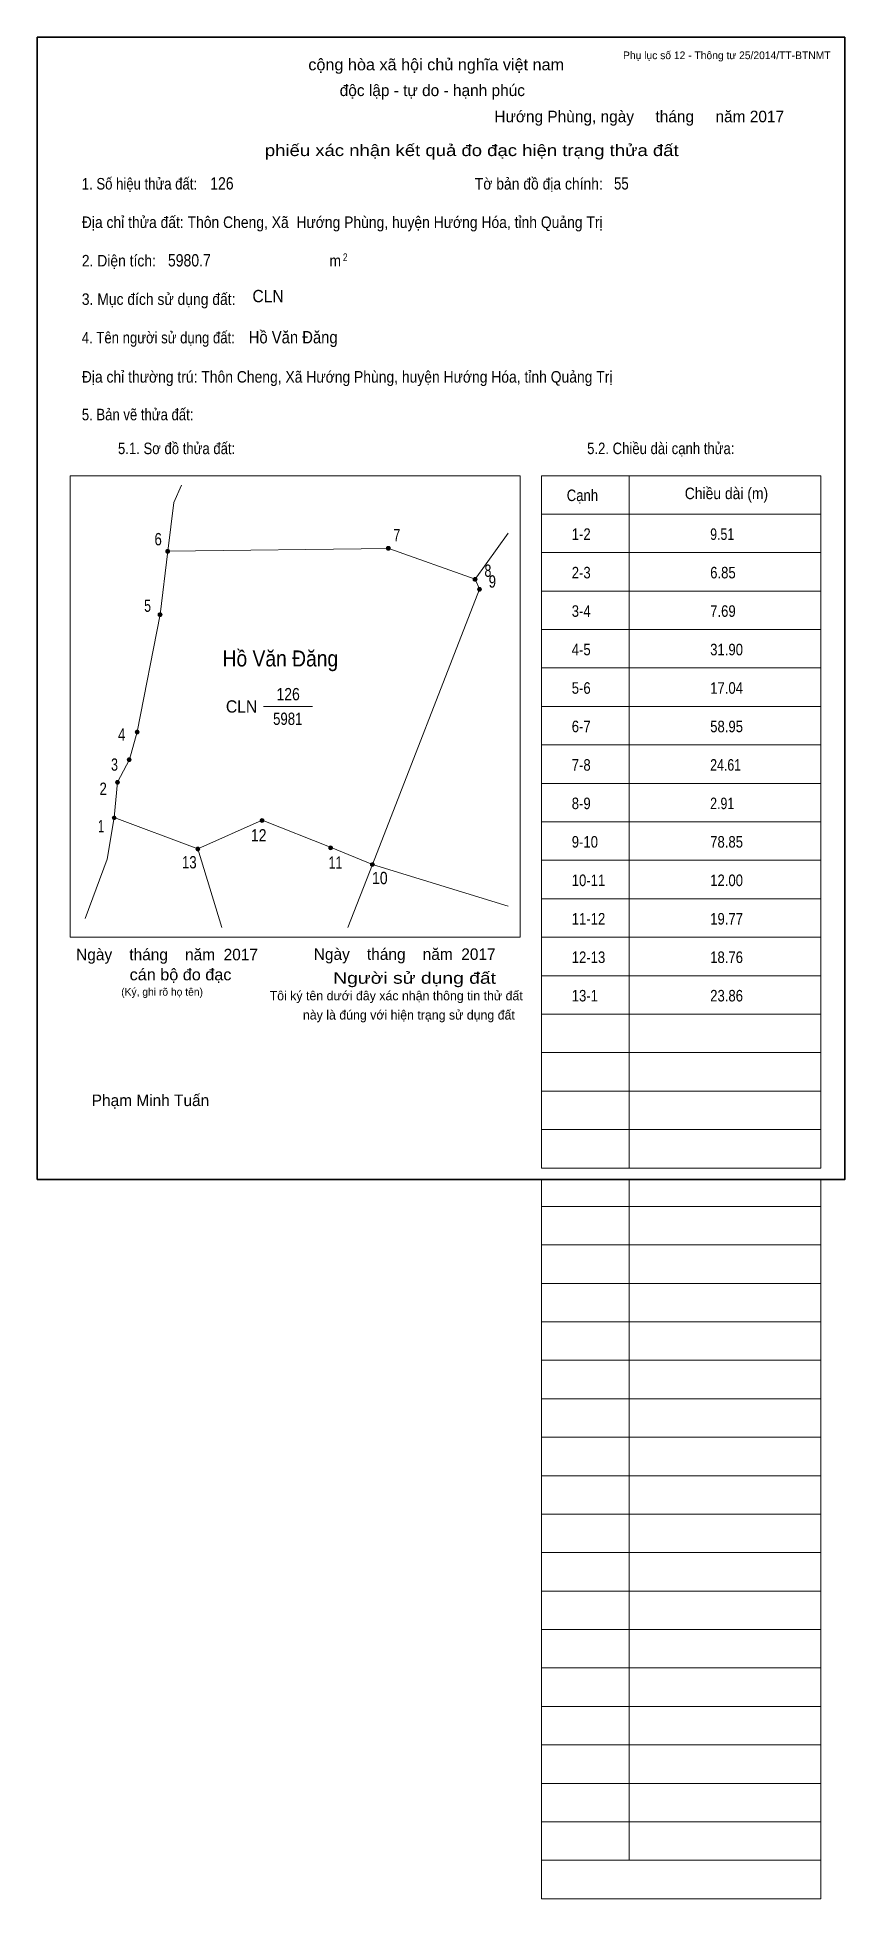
# Model space of a CAD drawing. Header units: centimetres. Extents: x 0 to 21, y -18.7 to 29.7.
import ezdxf
from ezdxf.enums import TextEntityAlignment as Align

# ---------------------------------------------------------------- set-up
doc = ezdxf.new("R2010")
doc.units = ezdxf.units.CM
doc.header["$LTSCALE"] = 0.12
doc.layers.add('30', color=7, linetype='Continuous')
doc.layers.add('34', color=7, linetype='Continuous')
for name, color, linetype, lineweight in [('32', 7, 'Continuous', 13), ('33', 7, 'Continuous', 13), ('6', 7, 'Continuous', 13), ('63', 7, 'Continuous', 13)]:
    doc.layers.add(name, color=color, linetype=linetype, lineweight=lineweight)

msp = doc.modelspace()

# ---------------------------------------------------------------- hatches: boundary and pattern name
at = {"layer": '32'}
for points in [[(9.1806, 16.4098, 1), (9.0806, 16.4098, 1)], [(3.4418, 16.3339, 1), (3.3418, 16.3339, 1)], [(11.4366, 15.6036, 1), (11.3366, 15.6036, 1)], [(11.5505, 15.3446, 1), (11.4505, 15.3446, 1)], [(3.2452, 14.6864, 1), (3.1452, 14.6864, 1)], [(2.6483, 11.6379, 1), (2.5483, 11.6379, 1)], [(2.4409, 10.9184, 1), (2.3409, 10.9184, 1)], [(2.1362, 10.3254, 1), (2.0362, 10.3254, 1)], [(2.0505, 9.4034, 1), (1.9505, 9.4034, 1)], [(5.8945, 9.3362, 1), (5.7945, 9.3362, 1)], [(4.2266, 8.5913, 1), (4.1266, 8.5913, 1)], [(7.6821, 8.6235, 1), (7.5821, 8.6235, 1)], [(8.7668, 8.1902, 1), (8.6668, 8.1902, 1)]]:
    msp.add_hatch(color=256, dxfattribs=at).paths.add_polyline_path(points)

# ---------------------------------------------------------------- linework, layer by layer
for centre in [(9.1306, 16.4098), (3.3918, 16.3339), (11.3866, 15.6036), (11.5005, 15.3446), (3.1952, 14.6864), (2.5983, 11.6379), (2.3909, 10.9184), (2.0862, 10.3254), (2.0005, 9.4034), (5.8445, 9.3362), (4.1766, 8.5913), (7.6321, 8.6235), (8.7168, 8.1902)]:
    msp.add_circle(centre, 0.05, dxfattribs=at)
at = {"layer": '33'}
msp.add_line((5.88, 12.3), (7.16, 12.3), dxfattribs=at)
at = {"layer": '6'}
for p, q in [((11.39, 15.61), (12.25, 16.81)), ((4.18, 8.6), (2, 9.41)), ((4.18, 8.6), (4.8, 6.55)), ((8.08, 6.55), (8.72, 8.19)), ((12.25, 7.11), (8.72, 8.19))]:
    msp.add_line(p, q, dxfattribs=at)
for points in [[(3.4, 16.34), (3.55, 17.6), (3.75, 18.05)], [(2, 9.41), (2.09, 10.33), (2.4, 10.92), (2.6, 11.64), (3.2, 14.69), (3.4, 16.34)], [(3.4, 16.34), (9.14, 16.41), (11.39, 15.61)], [(11.39, 15.61), (11.5, 15.35), (8.72, 8.19)], [(2, 9.41), (1.82, 8.33), (1.25, 6.79)], [(4.18, 8.6), (5.85, 9.34), (7.64, 8.63), (8.72, 8.19)]]:
    msp.add_lwpolyline(points, dxfattribs=at)
at = {"layer": '63'}
for p, q in [((0.86, 18.3), (12.56, 18.3)), ((0.86, 6.3), (0.86, 18.3)), ((12.56, 6.3), (12.56, 18.3)), ((13.11, 18.3), (20.38, 18.3)), ((13.11, 0.3), (13.11, 18.3)), ((15.39, 0.3), (15.39, 18.3)), ((20.38, 0.3), (20.38, 18.3)), ((13.11, 17.3), (20.38, 17.3)), ((13.11, 16.3), (20.38, 16.3)), ((13.11, 15.3), (20.38, 15.3)), ((13.11, 14.3), (20.38, 14.3)), ((13.11, 13.3), (20.38, 13.3)), ((13.11, 12.3), (20.38, 12.3)), ((13.11, 11.3), (20.38, 11.3)), ((13.11, 10.3), (20.38, 10.3)), ((13.11, 9.3), (20.38, 9.3)), ((13.11, 8.3), (20.38, 8.3)), ((13.11, 7.3), (20.38, 7.3)), ((0.86, 6.3), (12.56, 6.3)), ((13.11, 6.3), (20.38, 6.3)), ((13.11, 5.3), (20.38, 5.3)), ((13.11, 4.3), (20.38, 4.3)), ((13.11, 3.3), (20.38, 3.3)), ((13.11, 2.3), (20.38, 2.3)), ((13.11, 1.3), (20.38, 1.3)), ((13.11, 0.3), (20.38, 0.3)), ((13.11, -18.7), (13.11, 0)), ((15.39, -17.7), (15.39, 0)), ((20.38, -18.7), (20.38, 0)), ((13.11, -0.7), (20.38, -0.7)), ((13.11, -0.7), (20.38, -0.7)), ((13.11, -1.7), (20.38, -1.7)), ((13.11, -2.7), (20.38, -2.7)), ((13.11, -3.7), (20.38, -3.7)), ((13.11, -4.7), (20.38, -4.7)), ((13.11, -5.7), (20.38, -5.7)), ((13.11, -6.7), (20.38, -6.7)), ((13.11, -7.7), (20.38, -7.7)), ((13.11, -8.7), (20.38, -8.7)), ((13.11, -9.7), (20.38, -9.7)), ((13.11, -10.7), (20.38, -10.7)), ((13.11, -11.7), (20.38, -11.7)), ((13.11, -12.7), (20.38, -12.7)), ((13.11, -13.7), (20.38, -13.7)), ((13.11, -14.7), (20.38, -14.7)), ((13.11, -15.7), (20.38, -15.7)), ((13.11, -16.7), (20.38, -16.7)), ((13.11, -17.7), (20.38, -17.7)), ((13.11, -18.7), (20.38, -18.7))]:
    msp.add_line(p, q, dxfattribs=at)
at = {"layer": '63', "lineweight": 35}
msp.add_lwpolyline([(0, 0), (0, 29.7), (21, 29.7), (21, 0)], close=True, dxfattribs=at)

# ---------------------------------------------------------------- texts
at = {"layer": '30'}
for s, width, p in [('1-2', 0.85, (13.9, 16.63)), ('9.51', 0.8, (17.5, 16.63)), ('2-3', 0.85, (13.9, 15.63)), ('6.85', 0.85, (17.5, 15.63)), ('3-4', 0.85, (13.9, 14.63)), ('7.69', 0.85, (17.5, 14.63)), ('4-5', 0.85, (13.9, 13.63)), ('31.90', 0.85, (17.5, 13.63)), ('5-6', 0.85, (13.9, 12.63)), ('17.04', 0.85, (17.5, 12.63)), ('6-7', 0.85, (13.9, 11.63)), ('58.95', 0.85, (17.5, 11.63)), ('7-8', 0.85, (13.9, 10.63)), ('24.61', 0.8, (17.5, 10.63)), ('8-9', 0.85, (13.9, 9.63)), ('2.91', 0.8, (17.5, 9.63)), ('9-10', 0.85, (13.9, 8.63)), ('78.85', 0.85, (17.5, 8.63)), ('10-11', 0.85, (13.9, 7.63)), ('12.00', 0.85, (17.5, 7.63)), ('11-12', 0.85, (13.9, 6.63)), ('19.77', 0.85, (17.5, 6.63)), ('12-13', 0.85, (13.9, 5.63)), ('18.76', 0.85, (17.5, 5.63)), ('13-1', 0.85, (13.9, 4.63)), ('23.86', 0.85, (17.5, 4.63))]:
    msp.add_text(s, height=0.3, dxfattribs=dict(at, width=width)).set_placement(p)
at = {"layer": '32'}
for s, width, p in [('6', 0.8, (3.145, 16.49)), ('7', 0.75, (9.35, 16.59)), ('8', 0.75, (11.72, 15.67)), ('9', 0.8, (11.835, 15.39)), ('5', 0.75, (2.87, 14.76)), ('4', 0.8, (2.195, 11.41)), ('3', 0.75, (2.01, 10.63)), ('2', 0.8, (1.715, 10)), ('1', 0.65, (1.66, 9.03)), ('12', 0.85, (5.76, 8.79)), ('13', 0.8, (3.955, 8.09)), ('11', 0.75, (7.755, 8.08)), ('10', 0.85, (8.91, 7.68))]:
    msp.add_text(s, height=0.32, dxfattribs=dict(at, width=width)).set_placement(p, align=Align.CENTER)
at = {"layer": '33', "width": 0.95}
for p in [(6.41, 22.81), (5.72, 12.14)]:
    msp.add_text('CLN', height=0.32, dxfattribs=at).set_placement(p, align=Align.RIGHT)
at = {"layer": '33'}
for s, width, p in [('126', 0.85, (6.525, 12.46)), ('5981', 0.8, (6.515, 11.82))]:
    msp.add_text(s, height=0.32, dxfattribs=dict(at, width=width)).set_placement(p, align=Align.CENTER)
at = {"layer": '34'}
for s, height, width, p in [('126', 0.32, 0.85, (4.5, 25.74)), ('55', 0.32, 0.8, (15, 25.74)), ('5980.7', 0.32, 0.85, (3.4, 23.74)), ('Hồ Văn Đăng', 0.32, 0.9, (5.5, 21.74)), ('Hồ Văn Đăng', 0.4159, 0.9, (4.82, 13.34))]:
    msp.add_text(s, height=height, dxfattribs=dict(at, width=width)).set_placement(p)
at = {"layer": '63', "width": 1.05}
msp.add_text('cộng hòa xã hội chủ nghĩa việt nam', height=0.3, dxfattribs=at).set_placement((10.375, 28.84), align=Align.CENTER)
at = {"layer": '63'}
for s, height, p in [('Phụ lục số 12 - Thông tư 25/2014/TT-BTNMT', 0.2, (20.63, 29.13)), ('Ngày    tháng    năm  2017', 0.3, (5.74, 5.7)), ('Ngày    tháng    năm  2017', 0.3, (11.92, 5.71)), ('(Ký, ghi rõ họ tên)', 0.2, (4.31, 4.78))]:
    msp.add_text(s, height=height, dxfattribs=at).set_placement(p, align=Align.RIGHT)
for s, height, p in [('độc lập - tự do - hạnh phúc', 0.3, (10.275, 28.17)), ('Hướng Phùng, ngày     tháng     năm 2017', 0.3, (15.655, 27.49)), ('Tôi ký tên dưới đây xác nhận thông tin thử đất', 0.24, (9.335, 4.66)), ('này là đúng với hiện trạng sử dụng đất', 0.24, (9.665, 4.16)), ('Phạm Minh Tuấn', 0.3, (2.945, 1.91))]:
    msp.add_text(s, height=height, dxfattribs=at).set_placement(p, align=Align.CENTER)
for s, width, p in [('phiếu xác nhận kết quả đo đạc hiện trạng thửa đất', 1.2, (16.68, 26.61)), ('cán bộ đo đạc', 1.05, (5.05, 5.18)), ('Người sử dụng đất', 1.25, (11.93, 5.09))]:
    msp.add_text(s, height=0.3, dxfattribs=dict(at, width=width)).set_placement(p, align=Align.RIGHT)
for s, height, width, p in [('1. Số hiệu thửa đất:', 0.3, 0.85, (1.16, 25.74)), ('Tờ bản đồ địa chính:', 0.3, 0.9, (11.38, 25.74)), ('Địa chỉ thửa đất: Thôn Cheng, Xã  Hướng Phùng, huyện Hướng Hóa, tỉnh Quảng Trị', 0.3, 0.9, (1.16, 24.74)), ('2. Diện tích:', 0.3, 0.9, (1.16, 23.74)), ('m', 0.3, 0.9, (7.6, 23.74)), ('2', 0.2, 0.8, (7.95, 23.88)), ('3. Mục đích sử dụng đất:', 0.3, 0.9, (1.16, 22.74)), ('4. Tên người sử dụng đất:', 0.3, 0.85, (1.16, 21.74)), ('Địa chỉ thường trú: Thôn Cheng, Xã Hướng Phùng, huyện Hướng Hóa, tỉnh Quảng Trị', 0.3, 0.9, (1.16, 20.72)), ('5. Bản vẽ thửa đất:', 0.3, 0.85, (1.16, 19.74)), ('5.1. Sơ đồ thửa đất:', 0.3, 0.85, (2.1, 18.86)), ('5.2. Chiều dài cạnh thửa:', 0.3, 0.85, (14.3, 18.86)), ('Cạnh', 0.3, 0.85, (13.77, 17.64)), ('Chiều dài (m)', 0.3, 0.9, (16.84, 17.69))]:
    msp.add_text(s, height=height, dxfattribs=dict(at, width=width)).set_placement(p)

doc.saveas('drawing.dxf')
